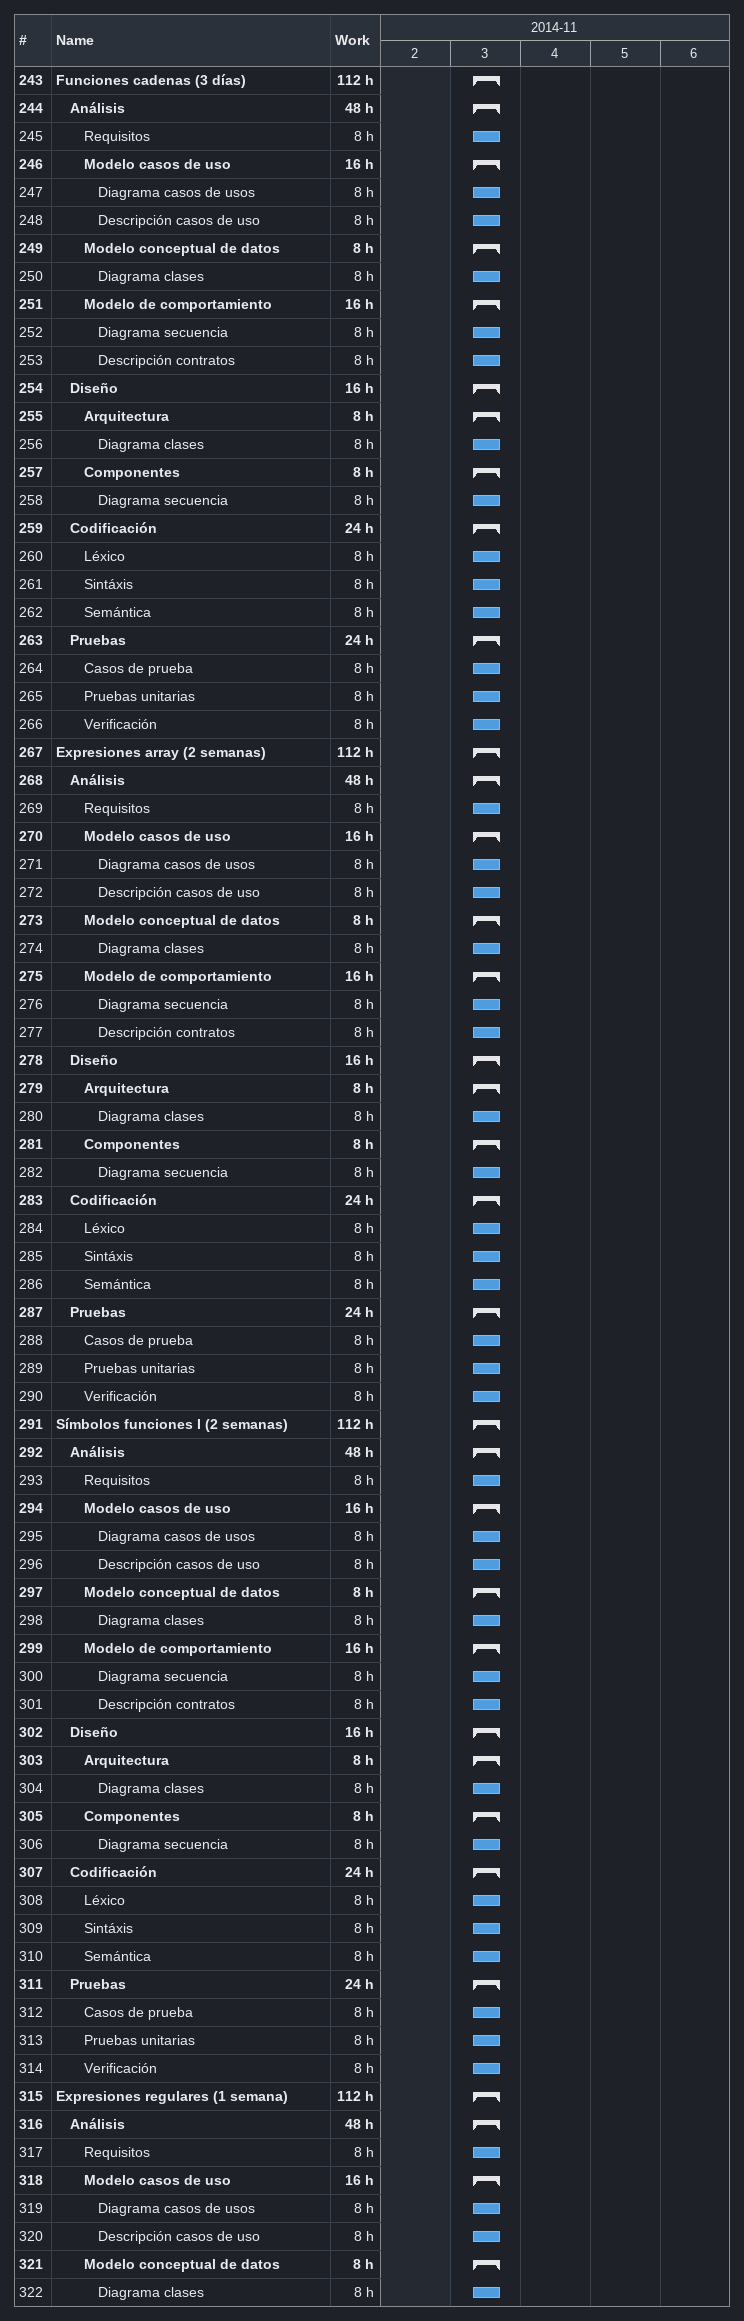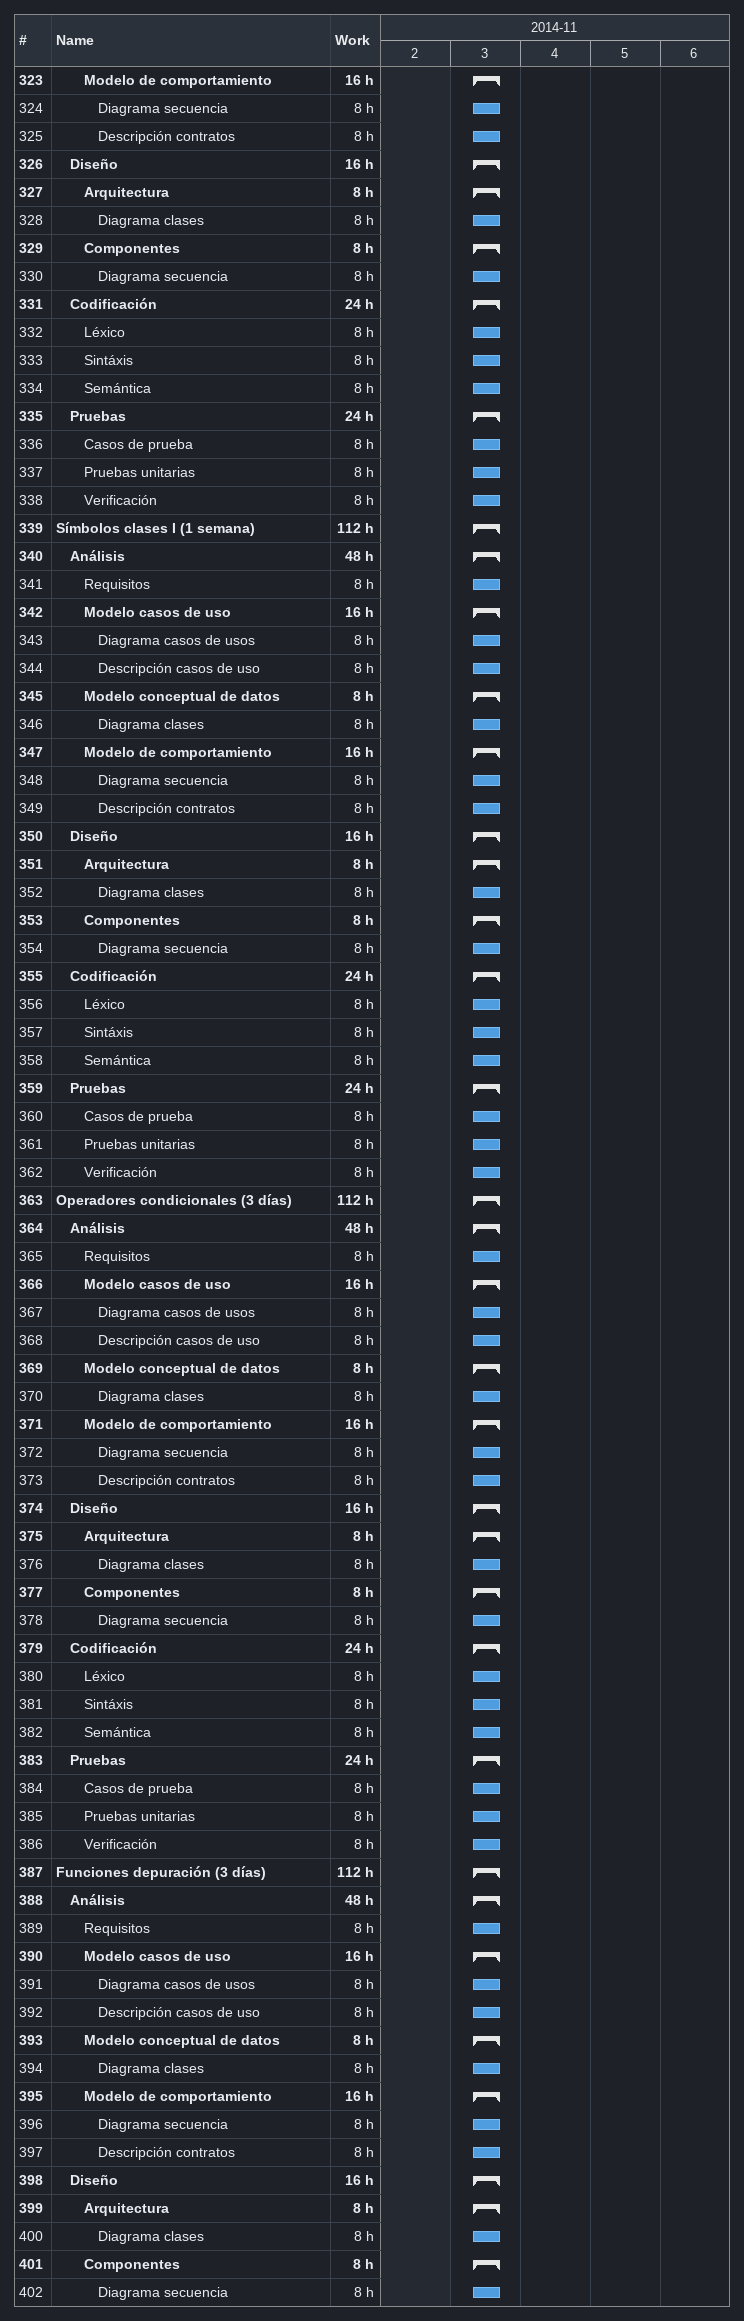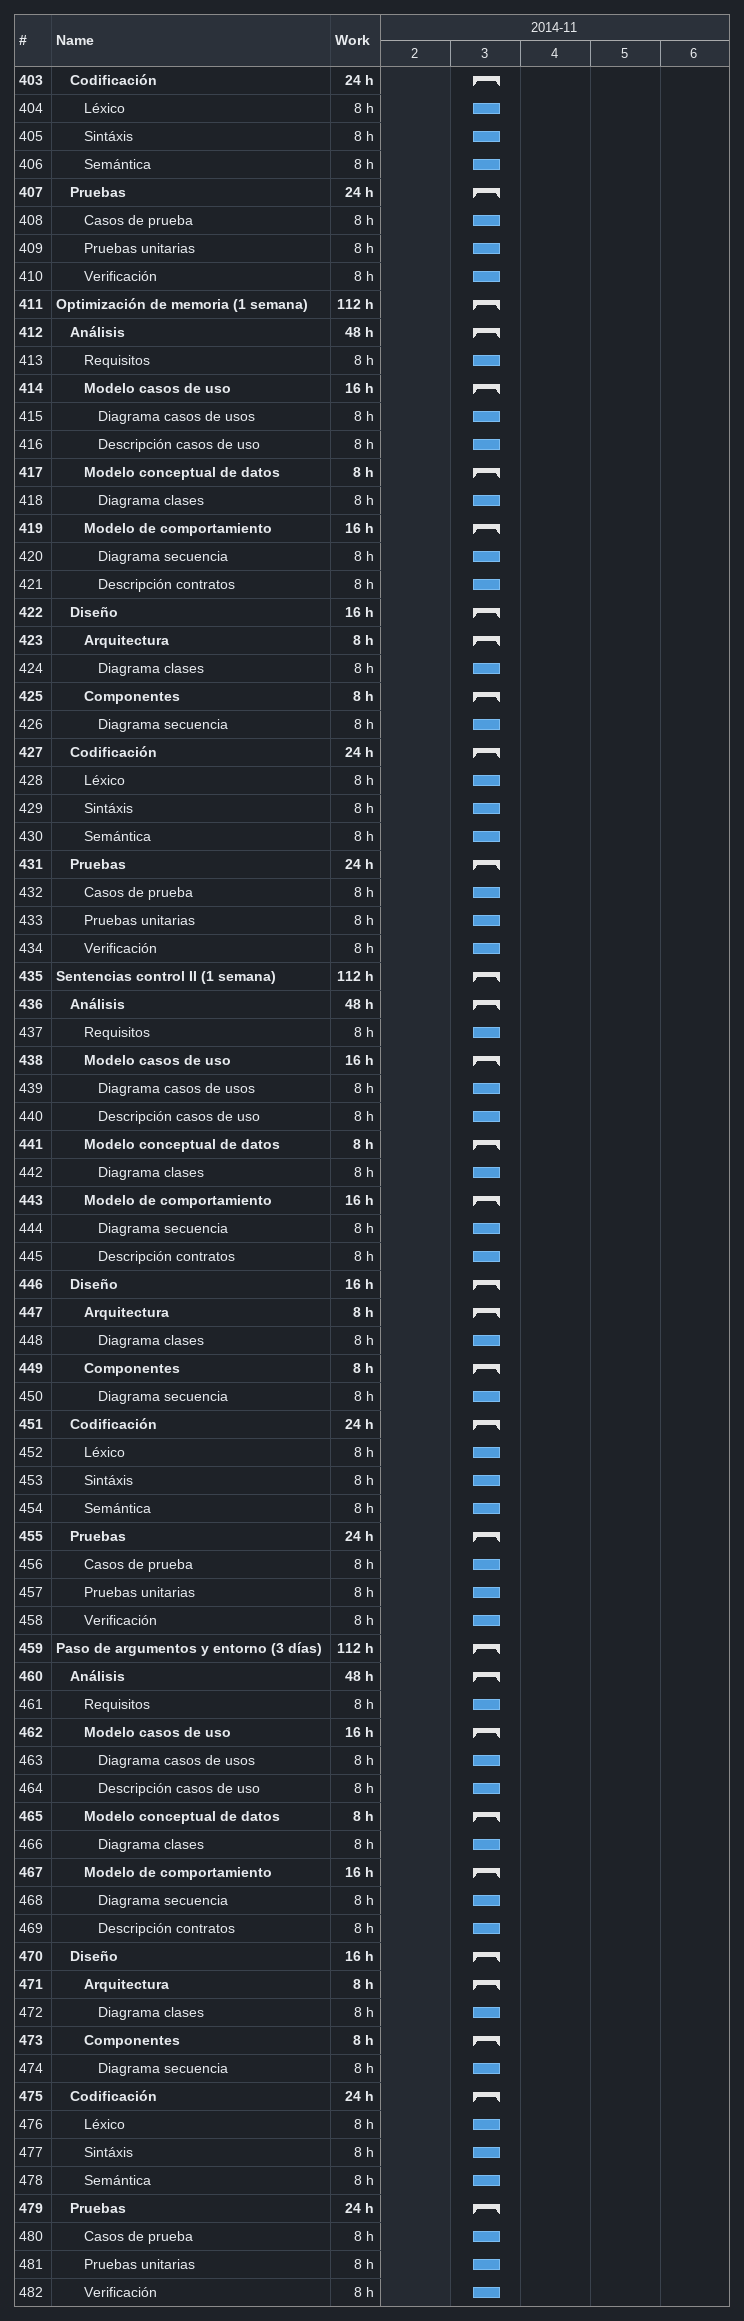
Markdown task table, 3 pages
| ID | Level | Task | Start | Finish | Work (h) |
|---|---|---|---|---|---|
| 243 | 1 | **Funciones cadenas (3 días)** | 2014-11-03 | 2014-11-03 | 112 |
| 244 | 2 | **Análisis** | 2014-11-03 | 2014-11-03 | 48 |
| 245 | 3 | Requisitos | 2014-11-03 | 2014-11-03 | 8 |
| 246 | 3 | **Modelo casos de uso** | 2014-11-03 | 2014-11-03 | 16 |
| 247 | 4 | Diagrama casos de usos | 2014-11-03 | 2014-11-03 | 8 |
| 248 | 4 | Descripción casos de uso | 2014-11-03 | 2014-11-03 | 8 |
| 249 | 3 | **Modelo conceptual de datos** | 2014-11-03 | 2014-11-03 | 8 |
| 250 | 4 | Diagrama clases | 2014-11-03 | 2014-11-03 | 8 |
| 251 | 3 | **Modelo de comportamiento** | 2014-11-03 | 2014-11-03 | 16 |
| 252 | 4 | Diagrama secuencia | 2014-11-03 | 2014-11-03 | 8 |
| 253 | 4 | Descripción contratos | 2014-11-03 | 2014-11-03 | 8 |
| 254 | 2 | **Diseño** | 2014-11-03 | 2014-11-03 | 16 |
| 255 | 3 | **Arquitectura** | 2014-11-03 | 2014-11-03 | 8 |
| 256 | 4 | Diagrama clases | 2014-11-03 | 2014-11-03 | 8 |
| 257 | 3 | **Componentes** | 2014-11-03 | 2014-11-03 | 8 |
| 258 | 4 | Diagrama secuencia | 2014-11-03 | 2014-11-03 | 8 |
| 259 | 2 | **Codificación** | 2014-11-03 | 2014-11-03 | 24 |
| 260 | 3 | Léxico | 2014-11-03 | 2014-11-03 | 8 |
| 261 | 3 | Sintáxis | 2014-11-03 | 2014-11-03 | 8 |
| 262 | 3 | Semántica | 2014-11-03 | 2014-11-03 | 8 |
| 263 | 2 | **Pruebas** | 2014-11-03 | 2014-11-03 | 24 |
| 264 | 3 | Casos de prueba | 2014-11-03 | 2014-11-03 | 8 |
| 265 | 3 | Pruebas unitarias | 2014-11-03 | 2014-11-03 | 8 |
| 266 | 3 | Verificación | 2014-11-03 | 2014-11-03 | 8 |
| 267 | 1 | **Expresiones array (2 semanas)** | 2014-11-03 | 2014-11-03 | 112 |
| 268 | 2 | **Análisis** | 2014-11-03 | 2014-11-03 | 48 |
| 269 | 3 | Requisitos | 2014-11-03 | 2014-11-03 | 8 |
| 270 | 3 | **Modelo casos de uso** | 2014-11-03 | 2014-11-03 | 16 |
| 271 | 4 | Diagrama casos de usos | 2014-11-03 | 2014-11-03 | 8 |
| 272 | 4 | Descripción casos de uso | 2014-11-03 | 2014-11-03 | 8 |
| 273 | 3 | **Modelo conceptual de datos** | 2014-11-03 | 2014-11-03 | 8 |
| 274 | 4 | Diagrama clases | 2014-11-03 | 2014-11-03 | 8 |
| 275 | 3 | **Modelo de comportamiento** | 2014-11-03 | 2014-11-03 | 16 |
| 276 | 4 | Diagrama secuencia | 2014-11-03 | 2014-11-03 | 8 |
| 277 | 4 | Descripción contratos | 2014-11-03 | 2014-11-03 | 8 |
| 278 | 2 | **Diseño** | 2014-11-03 | 2014-11-03 | 16 |
| 279 | 3 | **Arquitectura** | 2014-11-03 | 2014-11-03 | 8 |
| 280 | 4 | Diagrama clases | 2014-11-03 | 2014-11-03 | 8 |
| 281 | 3 | **Componentes** | 2014-11-03 | 2014-11-03 | 8 |
| 282 | 4 | Diagrama secuencia | 2014-11-03 | 2014-11-03 | 8 |
| 283 | 2 | **Codificación** | 2014-11-03 | 2014-11-03 | 24 |
| 284 | 3 | Léxico | 2014-11-03 | 2014-11-03 | 8 |
| 285 | 3 | Sintáxis | 2014-11-03 | 2014-11-03 | 8 |
| 286 | 3 | Semántica | 2014-11-03 | 2014-11-03 | 8 |
| 287 | 2 | **Pruebas** | 2014-11-03 | 2014-11-03 | 24 |
| 288 | 3 | Casos de prueba | 2014-11-03 | 2014-11-03 | 8 |
| 289 | 3 | Pruebas unitarias | 2014-11-03 | 2014-11-03 | 8 |
| 290 | 3 | Verificación | 2014-11-03 | 2014-11-03 | 8 |
| 291 | 1 | **Símbolos funciones I (2 semanas)** | 2014-11-03 | 2014-11-03 | 112 |
| 292 | 2 | **Análisis** | 2014-11-03 | 2014-11-03 | 48 |
| 293 | 3 | Requisitos | 2014-11-03 | 2014-11-03 | 8 |
| 294 | 3 | **Modelo casos de uso** | 2014-11-03 | 2014-11-03 | 16 |
| 295 | 4 | Diagrama casos de usos | 2014-11-03 | 2014-11-03 | 8 |
| 296 | 4 | Descripción casos de uso | 2014-11-03 | 2014-11-03 | 8 |
| 297 | 3 | **Modelo conceptual de datos** | 2014-11-03 | 2014-11-03 | 8 |
| 298 | 4 | Diagrama clases | 2014-11-03 | 2014-11-03 | 8 |
| 299 | 3 | **Modelo de comportamiento** | 2014-11-03 | 2014-11-03 | 16 |
| 300 | 4 | Diagrama secuencia | 2014-11-03 | 2014-11-03 | 8 |
| 301 | 4 | Descripción contratos | 2014-11-03 | 2014-11-03 | 8 |
| 302 | 2 | **Diseño** | 2014-11-03 | 2014-11-03 | 16 |
| 303 | 3 | **Arquitectura** | 2014-11-03 | 2014-11-03 | 8 |
| 304 | 4 | Diagrama clases | 2014-11-03 | 2014-11-03 | 8 |
| 305 | 3 | **Componentes** | 2014-11-03 | 2014-11-03 | 8 |
| 306 | 4 | Diagrama secuencia | 2014-11-03 | 2014-11-03 | 8 |
| 307 | 2 | **Codificación** | 2014-11-03 | 2014-11-03 | 24 |
| 308 | 3 | Léxico | 2014-11-03 | 2014-11-03 | 8 |
| 309 | 3 | Sintáxis | 2014-11-03 | 2014-11-03 | 8 |
| 310 | 3 | Semántica | 2014-11-03 | 2014-11-03 | 8 |
| 311 | 2 | **Pruebas** | 2014-11-03 | 2014-11-03 | 24 |
| 312 | 3 | Casos de prueba | 2014-11-03 | 2014-11-03 | 8 |
| 313 | 3 | Pruebas unitarias | 2014-11-03 | 2014-11-03 | 8 |
| 314 | 3 | Verificación | 2014-11-03 | 2014-11-03 | 8 |
| 315 | 1 | **Expresiones regulares (1 semana)** | 2014-11-03 | 2014-11-03 | 112 |
| 316 | 2 | **Análisis** | 2014-11-03 | 2014-11-03 | 48 |
| 317 | 3 | Requisitos | 2014-11-03 | 2014-11-03 | 8 |
| 318 | 3 | **Modelo casos de uso** | 2014-11-03 | 2014-11-03 | 16 |
| 319 | 4 | Diagrama casos de usos | 2014-11-03 | 2014-11-03 | 8 |
| 320 | 4 | Descripción casos de uso | 2014-11-03 | 2014-11-03 | 8 |
| 321 | 3 | **Modelo conceptual de datos** | 2014-11-03 | 2014-11-03 | 8 |
| 322 | 4 | Diagrama clases | 2014-11-03 | 2014-11-03 | 8 |
| 323 | 3 | **Modelo de comportamiento** | 2014-11-03 | 2014-11-03 | 16 |
| 324 | 4 | Diagrama secuencia | 2014-11-03 | 2014-11-03 | 8 |
| 325 | 4 | Descripción contratos | 2014-11-03 | 2014-11-03 | 8 |
| 326 | 2 | **Diseño** | 2014-11-03 | 2014-11-03 | 16 |
| 327 | 3 | **Arquitectura** | 2014-11-03 | 2014-11-03 | 8 |
| 328 | 4 | Diagrama clases | 2014-11-03 | 2014-11-03 | 8 |
| 329 | 3 | **Componentes** | 2014-11-03 | 2014-11-03 | 8 |
| 330 | 4 | Diagrama secuencia | 2014-11-03 | 2014-11-03 | 8 |
| 331 | 2 | **Codificación** | 2014-11-03 | 2014-11-03 | 24 |
| 332 | 3 | Léxico | 2014-11-03 | 2014-11-03 | 8 |
| 333 | 3 | Sintáxis | 2014-11-03 | 2014-11-03 | 8 |
| 334 | 3 | Semántica | 2014-11-03 | 2014-11-03 | 8 |
| 335 | 2 | **Pruebas** | 2014-11-03 | 2014-11-03 | 24 |
| 336 | 3 | Casos de prueba | 2014-11-03 | 2014-11-03 | 8 |
| 337 | 3 | Pruebas unitarias | 2014-11-03 | 2014-11-03 | 8 |
| 338 | 3 | Verificación | 2014-11-03 | 2014-11-03 | 8 |
| 339 | 1 | **Símbolos clases I (1 semana)** | 2014-11-03 | 2014-11-03 | 112 |
| 340 | 2 | **Análisis** | 2014-11-03 | 2014-11-03 | 48 |
| 341 | 3 | Requisitos | 2014-11-03 | 2014-11-03 | 8 |
| 342 | 3 | **Modelo casos de uso** | 2014-11-03 | 2014-11-03 | 16 |
| 343 | 4 | Diagrama casos de usos | 2014-11-03 | 2014-11-03 | 8 |
| 344 | 4 | Descripción casos de uso | 2014-11-03 | 2014-11-03 | 8 |
| 345 | 3 | **Modelo conceptual de datos** | 2014-11-03 | 2014-11-03 | 8 |
| 346 | 4 | Diagrama clases | 2014-11-03 | 2014-11-03 | 8 |
| 347 | 3 | **Modelo de comportamiento** | 2014-11-03 | 2014-11-03 | 16 |
| 348 | 4 | Diagrama secuencia | 2014-11-03 | 2014-11-03 | 8 |
| 349 | 4 | Descripción contratos | 2014-11-03 | 2014-11-03 | 8 |
| 350 | 2 | **Diseño** | 2014-11-03 | 2014-11-03 | 16 |
| 351 | 3 | **Arquitectura** | 2014-11-03 | 2014-11-03 | 8 |
| 352 | 4 | Diagrama clases | 2014-11-03 | 2014-11-03 | 8 |
| 353 | 3 | **Componentes** | 2014-11-03 | 2014-11-03 | 8 |
| 354 | 4 | Diagrama secuencia | 2014-11-03 | 2014-11-03 | 8 |
| 355 | 2 | **Codificación** | 2014-11-03 | 2014-11-03 | 24 |
| 356 | 3 | Léxico | 2014-11-03 | 2014-11-03 | 8 |
| 357 | 3 | Sintáxis | 2014-11-03 | 2014-11-03 | 8 |
| 358 | 3 | Semántica | 2014-11-03 | 2014-11-03 | 8 |
| 359 | 2 | **Pruebas** | 2014-11-03 | 2014-11-03 | 24 |
| 360 | 3 | Casos de prueba | 2014-11-03 | 2014-11-03 | 8 |
| 361 | 3 | Pruebas unitarias | 2014-11-03 | 2014-11-03 | 8 |
| 362 | 3 | Verificación | 2014-11-03 | 2014-11-03 | 8 |
| 363 | 1 | **Operadores condicionales (3 días)** | 2014-11-03 | 2014-11-03 | 112 |
| 364 | 2 | **Análisis** | 2014-11-03 | 2014-11-03 | 48 |
| 365 | 3 | Requisitos | 2014-11-03 | 2014-11-03 | 8 |
| 366 | 3 | **Modelo casos de uso** | 2014-11-03 | 2014-11-03 | 16 |
| 367 | 4 | Diagrama casos de usos | 2014-11-03 | 2014-11-03 | 8 |
| 368 | 4 | Descripción casos de uso | 2014-11-03 | 2014-11-03 | 8 |
| 369 | 3 | **Modelo conceptual de datos** | 2014-11-03 | 2014-11-03 | 8 |
| 370 | 4 | Diagrama clases | 2014-11-03 | 2014-11-03 | 8 |
| 371 | 3 | **Modelo de comportamiento** | 2014-11-03 | 2014-11-03 | 16 |
| 372 | 4 | Diagrama secuencia | 2014-11-03 | 2014-11-03 | 8 |
| 373 | 4 | Descripción contratos | 2014-11-03 | 2014-11-03 | 8 |
| 374 | 2 | **Diseño** | 2014-11-03 | 2014-11-03 | 16 |
| 375 | 3 | **Arquitectura** | 2014-11-03 | 2014-11-03 | 8 |
| 376 | 4 | Diagrama clases | 2014-11-03 | 2014-11-03 | 8 |
| 377 | 3 | **Componentes** | 2014-11-03 | 2014-11-03 | 8 |
| 378 | 4 | Diagrama secuencia | 2014-11-03 | 2014-11-03 | 8 |
| 379 | 2 | **Codificación** | 2014-11-03 | 2014-11-03 | 24 |
| 380 | 3 | Léxico | 2014-11-03 | 2014-11-03 | 8 |
| 381 | 3 | Sintáxis | 2014-11-03 | 2014-11-03 | 8 |
| 382 | 3 | Semántica | 2014-11-03 | 2014-11-03 | 8 |
| 383 | 2 | **Pruebas** | 2014-11-03 | 2014-11-03 | 24 |
| 384 | 3 | Casos de prueba | 2014-11-03 | 2014-11-03 | 8 |
| 385 | 3 | Pruebas unitarias | 2014-11-03 | 2014-11-03 | 8 |
| 386 | 3 | Verificación | 2014-11-03 | 2014-11-03 | 8 |
| 387 | 1 | **Funciones depuración (3 días)** | 2014-11-03 | 2014-11-03 | 112 |
| 388 | 2 | **Análisis** | 2014-11-03 | 2014-11-03 | 48 |
| 389 | 3 | Requisitos | 2014-11-03 | 2014-11-03 | 8 |
| 390 | 3 | **Modelo casos de uso** | 2014-11-03 | 2014-11-03 | 16 |
| 391 | 4 | Diagrama casos de usos | 2014-11-03 | 2014-11-03 | 8 |
| 392 | 4 | Descripción casos de uso | 2014-11-03 | 2014-11-03 | 8 |
| 393 | 3 | **Modelo conceptual de datos** | 2014-11-03 | 2014-11-03 | 8 |
| 394 | 4 | Diagrama clases | 2014-11-03 | 2014-11-03 | 8 |
| 395 | 3 | **Modelo de comportamiento** | 2014-11-03 | 2014-11-03 | 16 |
| 396 | 4 | Diagrama secuencia | 2014-11-03 | 2014-11-03 | 8 |
| 397 | 4 | Descripción contratos | 2014-11-03 | 2014-11-03 | 8 |
| 398 | 2 | **Diseño** | 2014-11-03 | 2014-11-03 | 16 |
| 399 | 3 | **Arquitectura** | 2014-11-03 | 2014-11-03 | 8 |
| 400 | 4 | Diagrama clases | 2014-11-03 | 2014-11-03 | 8 |
| 401 | 3 | **Componentes** | 2014-11-03 | 2014-11-03 | 8 |
| 402 | 4 | Diagrama secuencia | 2014-11-03 | 2014-11-03 | 8 |
| 403 | 2 | **Codificación** | 2014-11-03 | 2014-11-03 | 24 |
| 404 | 3 | Léxico | 2014-11-03 | 2014-11-03 | 8 |
| 405 | 3 | Sintáxis | 2014-11-03 | 2014-11-03 | 8 |
| 406 | 3 | Semántica | 2014-11-03 | 2014-11-03 | 8 |
| 407 | 2 | **Pruebas** | 2014-11-03 | 2014-11-03 | 24 |
| 408 | 3 | Casos de prueba | 2014-11-03 | 2014-11-03 | 8 |
| 409 | 3 | Pruebas unitarias | 2014-11-03 | 2014-11-03 | 8 |
| 410 | 3 | Verificación | 2014-11-03 | 2014-11-03 | 8 |
| 411 | 1 | **Optimización de memoria (1 semana)** | 2014-11-03 | 2014-11-03 | 112 |
| 412 | 2 | **Análisis** | 2014-11-03 | 2014-11-03 | 48 |
| 413 | 3 | Requisitos | 2014-11-03 | 2014-11-03 | 8 |
| 414 | 3 | **Modelo casos de uso** | 2014-11-03 | 2014-11-03 | 16 |
| 415 | 4 | Diagrama casos de usos | 2014-11-03 | 2014-11-03 | 8 |
| 416 | 4 | Descripción casos de uso | 2014-11-03 | 2014-11-03 | 8 |
| 417 | 3 | **Modelo conceptual de datos** | 2014-11-03 | 2014-11-03 | 8 |
| 418 | 4 | Diagrama clases | 2014-11-03 | 2014-11-03 | 8 |
| 419 | 3 | **Modelo de comportamiento** | 2014-11-03 | 2014-11-03 | 16 |
| 420 | 4 | Diagrama secuencia | 2014-11-03 | 2014-11-03 | 8 |
| 421 | 4 | Descripción contratos | 2014-11-03 | 2014-11-03 | 8 |
| 422 | 2 | **Diseño** | 2014-11-03 | 2014-11-03 | 16 |
| 423 | 3 | **Arquitectura** | 2014-11-03 | 2014-11-03 | 8 |
| 424 | 4 | Diagrama clases | 2014-11-03 | 2014-11-03 | 8 |
| 425 | 3 | **Componentes** | 2014-11-03 | 2014-11-03 | 8 |
| 426 | 4 | Diagrama secuencia | 2014-11-03 | 2014-11-03 | 8 |
| 427 | 2 | **Codificación** | 2014-11-03 | 2014-11-03 | 24 |
| 428 | 3 | Léxico | 2014-11-03 | 2014-11-03 | 8 |
| 429 | 3 | Sintáxis | 2014-11-03 | 2014-11-03 | 8 |
| 430 | 3 | Semántica | 2014-11-03 | 2014-11-03 | 8 |
| 431 | 2 | **Pruebas** | 2014-11-03 | 2014-11-03 | 24 |
| 432 | 3 | Casos de prueba | 2014-11-03 | 2014-11-03 | 8 |
| 433 | 3 | Pruebas unitarias | 2014-11-03 | 2014-11-03 | 8 |
| 434 | 3 | Verificación | 2014-11-03 | 2014-11-03 | 8 |
| 435 | 1 | **Sentencias control II (1 semana)** | 2014-11-03 | 2014-11-03 | 112 |
| 436 | 2 | **Análisis** | 2014-11-03 | 2014-11-03 | 48 |
| 437 | 3 | Requisitos | 2014-11-03 | 2014-11-03 | 8 |
| 438 | 3 | **Modelo casos de uso** | 2014-11-03 | 2014-11-03 | 16 |
| 439 | 4 | Diagrama casos de usos | 2014-11-03 | 2014-11-03 | 8 |
| 440 | 4 | Descripción casos de uso | 2014-11-03 | 2014-11-03 | 8 |
| 441 | 3 | **Modelo conceptual de datos** | 2014-11-03 | 2014-11-03 | 8 |
| 442 | 4 | Diagrama clases | 2014-11-03 | 2014-11-03 | 8 |
| 443 | 3 | **Modelo de comportamiento** | 2014-11-03 | 2014-11-03 | 16 |
| 444 | 4 | Diagrama secuencia | 2014-11-03 | 2014-11-03 | 8 |
| 445 | 4 | Descripción contratos | 2014-11-03 | 2014-11-03 | 8 |
| 446 | 2 | **Diseño** | 2014-11-03 | 2014-11-03 | 16 |
| 447 | 3 | **Arquitectura** | 2014-11-03 | 2014-11-03 | 8 |
| 448 | 4 | Diagrama clases | 2014-11-03 | 2014-11-03 | 8 |
| 449 | 3 | **Componentes** | 2014-11-03 | 2014-11-03 | 8 |
| 450 | 4 | Diagrama secuencia | 2014-11-03 | 2014-11-03 | 8 |
| 451 | 2 | **Codificación** | 2014-11-03 | 2014-11-03 | 24 |
| 452 | 3 | Léxico | 2014-11-03 | 2014-11-03 | 8 |
| 453 | 3 | Sintáxis | 2014-11-03 | 2014-11-03 | 8 |
| 454 | 3 | Semántica | 2014-11-03 | 2014-11-03 | 8 |
| 455 | 2 | **Pruebas** | 2014-11-03 | 2014-11-03 | 24 |
| 456 | 3 | Casos de prueba | 2014-11-03 | 2014-11-03 | 8 |
| 457 | 3 | Pruebas unitarias | 2014-11-03 | 2014-11-03 | 8 |
| 458 | 3 | Verificación | 2014-11-03 | 2014-11-03 | 8 |
| 459 | 1 | **Paso de argumentos y entorno (3 días)** | 2014-11-03 | 2014-11-03 | 112 |
| 460 | 2 | **Análisis** | 2014-11-03 | 2014-11-03 | 48 |
| 461 | 3 | Requisitos | 2014-11-03 | 2014-11-03 | 8 |
| 462 | 3 | **Modelo casos de uso** | 2014-11-03 | 2014-11-03 | 16 |
| 463 | 4 | Diagrama casos de usos | 2014-11-03 | 2014-11-03 | 8 |
| 464 | 4 | Descripción casos de uso | 2014-11-03 | 2014-11-03 | 8 |
| 465 | 3 | **Modelo conceptual de datos** | 2014-11-03 | 2014-11-03 | 8 |
| 466 | 4 | Diagrama clases | 2014-11-03 | 2014-11-03 | 8 |
| 467 | 3 | **Modelo de comportamiento** | 2014-11-03 | 2014-11-03 | 16 |
| 468 | 4 | Diagrama secuencia | 2014-11-03 | 2014-11-03 | 8 |
| 469 | 4 | Descripción contratos | 2014-11-03 | 2014-11-03 | 8 |
| 470 | 2 | **Diseño** | 2014-11-03 | 2014-11-03 | 16 |
| 471 | 3 | **Arquitectura** | 2014-11-03 | 2014-11-03 | 8 |
| 472 | 4 | Diagrama clases | 2014-11-03 | 2014-11-03 | 8 |
| 473 | 3 | **Componentes** | 2014-11-03 | 2014-11-03 | 8 |
| 474 | 4 | Diagrama secuencia | 2014-11-03 | 2014-11-03 | 8 |
| 475 | 2 | **Codificación** | 2014-11-03 | 2014-11-03 | 24 |
| 476 | 3 | Léxico | 2014-11-03 | 2014-11-03 | 8 |
| 477 | 3 | Sintáxis | 2014-11-03 | 2014-11-03 | 8 |
| 478 | 3 | Semántica | 2014-11-03 | 2014-11-03 | 8 |
| 479 | 2 | **Pruebas** | 2014-11-03 | 2014-11-03 | 24 |
| 480 | 3 | Casos de prueba | 2014-11-03 | 2014-11-03 | 8 |
| 481 | 3 | Pruebas unitarias | 2014-11-03 | 2014-11-03 | 8 |
| 482 | 3 | Verificación | 2014-11-03 | 2014-11-03 | 8 |
